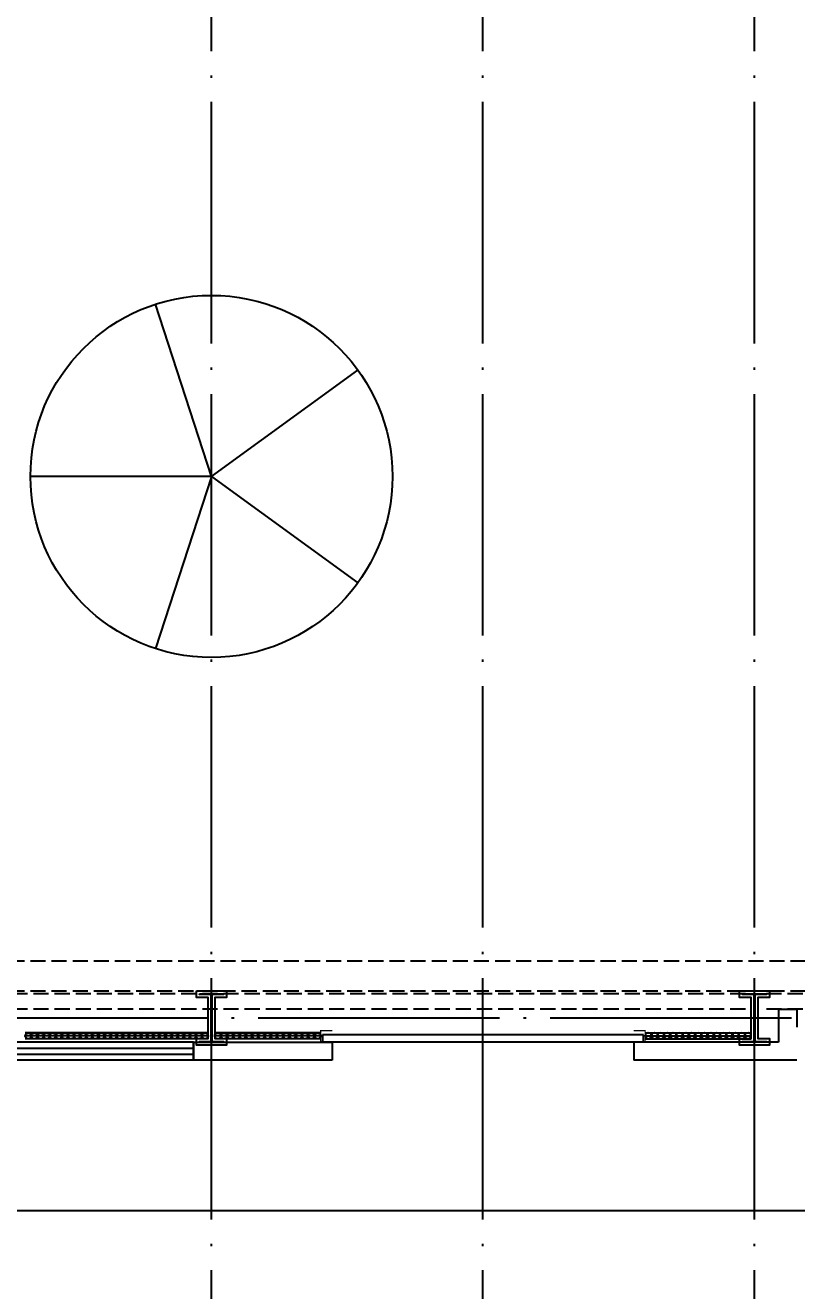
# Model space of a CAD drawing. Extents: x -555607 to 460190, y 498714 to 1664455.
# Drawn here: x -158940 to -146154, y 544402 to 565370 of the extents above; entities that cross this region are included whole.
import ezdxf

# ---------------------------------------------------------------- set-up
doc = ezdxf.new("R2010")
doc.units = 0
doc.header["$LTSCALE"] = 1000
doc.header["$MEASUREMENT"] = 0
for name, pattern in [('10平面$0$DASH', [0.35, 0.25, -0.1]), ('DASH', [0.35, 0.25, -0.1]), ('DOTE', [2.42, 2, -0.2, 0.02, -0.2])]:
    doc.linetypes.add(name, pattern=pattern)
doc.layers.get('Defpoints').update_dxf_attribs({"color": 210})
for name, color, linetype in [('10平面$0$WINDOW', 8, 'Continuous'), ('A-AXIS-DOTE', 14, 'DOTE'), ('A-HATCH-2', 251, 'Continuous'), ('A-HRAIL', 250, 'Continuous'), ('A-LIN-V', 9, 'Continuous'), ('A-SFCE', 30, 'Continuous'), ('A-WINDOW', 8, 'Continuous'), ('AS-COLN', 6, 'Continuous'), ('AS-WALL', 40, 'Continuous'), ('TH_DIM', 3, 'Continuous'), ('建-窗', 8, 'Continuous')]:
    doc.layers.add(name, color=color, linetype=linetype)
doc.styles.add('_TCH_DIM_T3', font='SIMPLEX', dxfattribs={"width": 0.705882, "bigfont": 'GBCBIG'})
doc.styles.add('图框宋体', font='', dxfattribs={"width": 0.75})
doc.styles.get('图框宋体').set_extended_font_data('SimSun')
doc.dimstyles.new('_TCH_ARCH&&150', dxfattribs={"dimtxt": 446.25, "dimasz": 150, "dimexe": 375, "dimexo": 450, "dimgap": 150, "dimtad": 1, "dimdec": 0, "dimzin": 0, "dimdsep": 46, "dimtxsty": '_TCH_DIM_T3', "dimblk": 'ARCHTICK', "dimcen": 0.09, "dimclrt": 7, "dimazin": 2, "dimtfac": 1, "dimtdec": 0, "dimtix": 1, "dimtmove": 2, "dimatfit": 3, "dimfxl": 1, "dimtolj": 1, "dimtzin": 0, "dimarcsym": 0})

# ---------------------------------------------------------------- blocks, each defined once
blk = doc.blocks.new('WINDOW2DLIB$DYNSTYLE$00000005')
at = {"color": 0}
for points in [[(-0.5, 0.5), (-0.5, -0.5)], [(-0.5, 0.5), (0.5, 0.5)], [(0.5, -0.5), (0.5, 0.5)], [(0.5, 0.1667), (-0.5, 0.1667)], [(0.5, -0.1667), (-0.5, -0.1667)], [(-0.5, -0.5), (0.5, -0.5)]]:
    blk.add_lwpolyline(points, dxfattribs=at)
blk = doc.blocks.new('10平面$0$$DorLib2D$00000126')
at = {"color": 0, "linetype": 'Continuous'}
for p, q in [((-0.532, 0.5), (-0.532, 0.9)), ((0.532, 0.9), (0.532, 0.5))]:
    blk.add_line(p, q, dxfattribs=at)
at = {"color": 0, "linetype": '10平面$0$DASH'}
for p, q in [((-0.532, 0.9), (0.532, 0.9)), ((-0.532, 0.5), (0.532, 0.5))]:
    blk.add_line(p, q, dxfattribs=at)
blk = doc.blocks.new('42343243')
at = {"layer": 'AS-WALL'}
for p, q in [((-153854, 1223170), (-156154, 1223170)), ((-156154, 1223170), (-156154, 1222870)), ((-153854, 1222870), (-153854, 1223170)), ((-146154, 1223170), (-148854, 1223170)), ((-148854, 1222870), (-148854, 1223170)), ((-156154, 1222870), (-153854, 1222870)), ((-146454, 1222870), (-148854, 1222870)), ((-146454, 1222320), (-146454, 1222870)), ((-146154, 1222320), (-146154, 1222620)), ((-146454, 1222320), (-146154, 1222320))]:
    blk.add_line(p, q, dxfattribs=at)
at = {"layer": '10平面$0$WINDOW', "xscale": 5000, "yscale": 300, "zscale": 300, "rotation": 180}
blk.add_blockref('10平面$0$$DorLib2D$00000126', (-151354, 1223020), dxfattribs=at)
at = {"layer": '建-窗', "xscale": -13200, "yscale": -300, "zscale": 300, "rotation": 359.9999999996728}
blk.add_blockref('WINDOW2DLIB$DYNSTYLE$00000005', (-162754, 1223020), dxfattribs=at)
blk = doc.blocks.new('w4324324')
at = {"layer": 'A-HATCH-2', "color": 250}
for q in [(-1694760, 686605), (-1697614, 684532), (-1691907, 684532), (-1696524, 681178), (-1692997, 681178)]:
    blk.add_line((-1694760, 683605), q, dxfattribs=at)
blk.add_circle((-1694760, 683605), 3000, dxfattribs=at)
blk = doc.blocks.new('342343')
at = {"layer": 'A-LIN-V'}
blk.add_blockref('w4324324', (1030710, -44444), dxfattribs=at)
blk = doc.blocks.new('w42343243')
at = {"layer": 'A-HATCH-2'}
blk.add_lwpolyline([(-165104, 621070), (-164604, 621070), (-164604, 620958), (-164800, 620958), (-164800, 620282), (-164604, 620282), (-164604, 620170), (-165104, 620170), (-165104, 620282), (-164908, 620282), (-164908, 620958), (-165104, 620958)], close=True, dxfattribs=at)
at = {"layer": 'AS-COLN', "color": 3}
blk.add_lwpolyline([(-165054, 621020), (-164654, 621020), (-164654, 621008), (-164850, 621008), (-164850, 620232), (-164654, 620232), (-164654, 620220), (-165054, 620220), (-165054, 620232), (-164858, 620232), (-164858, 621008), (-165054, 621008)], close=True, dxfattribs=at)
blk = doc.blocks.new('3333')
at = {"layer": 'A-SFCE', "color": 250, "const_width": 20}
blk.add_lwpolyline([(-227064, 766320), (-227064, 766510), (-227244, 766510), (-227244, 766320)], dxfattribs=at)
blk = doc.blocks.new('99平面图例外参$0$$LinePat$圆环')
for points in [[(0, 150), (300, 150)], [(0, 0), (300, 0)], [(0, -150), (300, -150)]]:
    blk.add_lwpolyline(points)
at = {"color": 0}
blk.add_circle((150, 0), 150, dxfattribs=at)
blk = doc.blocks.new('_ArchTick')
at = {"color": 0, "linetype": 'ByBlock', "const_width": 0.4}
blk.add_lwpolyline([(-0.5, -0.5), (0.5, 0.5)], dxfattribs=at)
blk = doc.blocks.new('*D619')
at = {"layer": 'Defpoints', "color": 0, "transparency": 16777216}
for p in [(-312854, 547218), (-128854, 547218), (-128854, 545730)]:
    blk.add_point(p, dxfattribs=at)
at = {"layer": 'TH_DIM', "color": 0, "lineweight": -2, "transparency": 16777216}
for p, q in [((-312854, 546768), (-312854, 545355)), ((-128854, 546768), (-128854, 545355)), ((-312854, 545730), (-128854, 545730))]:
    blk.add_line(p, q, dxfattribs=at)
at = {"layer": 'TH_DIM', "color": 0, "lineweight": -2, "transparency": 16777216, "xscale": 150, "yscale": 150, "zscale": 150, "rotation": 180}
blk.add_blockref('_ArchTick', (-312854, 545730), dxfattribs=at)
at = {"layer": 'TH_DIM', "color": 0, "lineweight": -2, "transparency": 16777216, "xscale": 150, "yscale": 150, "zscale": 150}
blk.add_blockref('_ArchTick', (-128854, 545730), dxfattribs=at)
at = {"layer": 'TH_DIM', "color": 7, "transparency": 16777216, "insert": (-220854, 546177), "char_height": 446.25, "attachment_point": 5, "style": '图框宋体'}
blk.add_mtext('\\A1;本侧3Y轴至3A轴储烟仓以下开窗(门)面积共计:40.76平方', dxfattribs=at)

msp = doc.modelspace()

# ---------------------------------------------------------------- linework, layer by layer
at = {"layer": 'A-AXIS-DOTE', "color": 250, "ltscale": 2}
for p, q in [((-155854.2, 540740), (-155854.2, 637259.3)), ((-151354.2, 540740), (-151354.2, 637259.3)), ((-146854.2, 540740), (-146854.2, 637259.3)), ((-122040, 548920), (-318010, 548920))]:
    msp.add_line(p, q, dxfattribs=at)
at = {"layer": 'A-HATCH-2', "color": 250, "linetype": 'DASH'}
for p, q in [((-312854.2, 549870), (-138054.2, 549870)), ((-312854.2, 549370), (-138054.2, 549370))]:
    msp.add_line(p, q, dxfattribs=at)
at = {"layer": 'A-SFCE', "color": 250, "linetype": 'DASH'}
for p, q in [((-147004.2, 549320), (-164704.2, 549320)), ((-138004.2, 549320), (-146704.2, 549320)), ((-147004.2, 549070), (-164704.2, 549070)), ((-138004.2, 549070), (-146704.2, 549070))]:
    msp.add_line(p, q, dxfattribs=at)

# ---------------------------------------------------------------- block references
at = {"layer": 'A-HRAIL', "color": 250, "yscale": 0.3333333333111111, "zscale": 0.3333333333111111}
for p, xscale, rotation in [((-158838.5, 548626.1), 0.3368181817957239, 180.0000000002033), ((-158737.5, 548626.1), 0.3368181817957239, 180.0000000002033), ((-158636.4, 548626.1), 0.3368181817957239, 180.0000000002033), ((-158535.4, 548626.1), 0.3368181817957239, 180.0000000002033), ((-158434.3, 548626.1), 0.3368181817957239, 180.0000000002033), ((-158333.3, 548626.1), 0.3368181817957239, 180.0000000002033), ((-158232.2, 548626.1), 0.3368181817957239, 180.0000000002033), ((-158131.2, 548626.1), 0.3368181817957239, 180.0000000002033), ((-158030.1, 548626.1), 0.3368181817957239, 180.0000000002033), ((-157929.1, 548626.1), 0.3368181817957239, 180.0000000002033), ((-157828, 548626.1), 0.3368181817957239, 180.0000000002033), ((-157727, 548626.1), 0.3368181817957239, 180.0000000002033), ((-157626, 548626.1), 0.3368181817957239, 180.0000000002033), ((-157524.9, 548626.1), 0.3368181817957239, 180.0000000002033), ((-157423.9, 548626.1), 0.3368181817957239, 180.0000000002033), ((-157322.8, 548626.1), 0.3368181817957239, 180.0000000002033), ((-157221.8, 548626.1), 0.3368181817957239, 180.0000000002033), ((-157120.7, 548626.1), 0.3368181817957239, 180.0000000002033), ((-157019.7, 548626.1), 0.3368181817957239, 180.0000000002033), ((-156918.6, 548626.1), 0.3368181817957239, 180.0000000002033), ((-156817.6, 548626.1), 0.3368181817957239, 180.0000000002033), ((-156716.5, 548626.1), 0.3368181817957239, 180.0000000002033), ((-156615.5, 548626.1), 0.3368181817957239, 180.0000000002033), ((-156514.5, 548626.1), 0.3368181817957239, 180.0000000002033), ((-156413.4, 548626.1), 0.3368181817957239, 180.0000000002033), ((-156312.4, 548626.1), 0.3368181817957239, 180.0000000002033), ((-156211.3, 548626.1), 0.3368181817957239, 180.0000000002033), ((-156110.3, 548626.1), 0.3368181817957239, 180.0000000002033), ((-156009.2, 548626.1), 0.3368181817957239, 180.0000000002033), ((-155908.2, 548626.1), 0.3368181817957239, 180.0000000002033), ((-155696.8, 548626.1), 0.3444734679202548, 180.000000000205), ((-155593.5, 548626.1), 0.3444734679202548, 180.000000000205), ((-155490.2, 548626.1), 0.3444734679202548, 180.000000000205), ((-155386.8, 548626.1), 0.3444734679202548, 180.000000000205), ((-155283.5, 548626.1), 0.3444734679202548, 180.000000000205), ((-155180.1, 548626.1), 0.3444734679202548, 180.000000000205), ((-155076.8, 548626.1), 0.3444734679202548, 180.000000000205), ((-154973.4, 548626.1), 0.3444734679202548, 180.000000000205), ((-154870.1, 548626.1), 0.3444734679202548, 180.000000000205), ((-154766.8, 548626.1), 0.3444734679202548, 180.000000000205), ((-154663.4, 548626.1), 0.3444734679202548, 180.000000000205), ((-154560.1, 548626.1), 0.3444734679202548, 180.000000000205), ((-154456.7, 548626.1), 0.3444734679202548, 180.000000000205), ((-154353.4, 548626.1), 0.3444734679202548, 180.000000000205), ((-154250.1, 548626.1), 0.3444734679202548, 180.000000000205), ((-154146.7, 548626.1), 0.3444734679202548, 180.000000000205), ((-154043.4, 548626.1), 0.3444734679202548, 180.000000000205), ((-148665, 548626.1), -0.344473467906519, 180), ((-148561.7, 548626.1), -0.344473467906519, 180), ((-148458.3, 548626.1), -0.344473467906519, 180), ((-148355, 548626.1), -0.344473467906519, 180), ((-148251.6, 548626.1), -0.344473467906519, 180), ((-148148.3, 548626.1), -0.344473467906519, 180), ((-148044.9, 548626.1), -0.344473467906519, 180), ((-147941.6, 548626.1), -0.344473467906519, 180), ((-147838.3, 548626.1), -0.344473467906519, 180), ((-147734.9, 548626.1), -0.344473467906519, 180), ((-147631.6, 548626.1), -0.344473467906519, 180), ((-147528.2, 548626.1), -0.344473467906519, 180), ((-147424.9, 548626.1), -0.344473467906519, 180), ((-147321.6, 548626.1), -0.344473467906519, 180), ((-147218.2, 548626.1), -0.344473467906519, 180), ((-147114.9, 548626.1), -0.344473467906519, 180), ((-147011.5, 548626.1), -0.344473467906519, 180)]:
    msp.add_blockref('99平面图例外参$0$$LinePat$圆环', p, dxfattribs=dict(at, xscale=xscale, rotation=rotation))
at = {"layer": 'A-LIN-V', "color": 250, "rotation": 90}
msp.add_blockref('342343', (483306.5, 1221945), dxfattribs=at)
at = {"layer": 'A-SFCE', "color": 250, "xscale": -1, "rotation": 90}
msp.add_blockref('3333', (612466.6, 321465.9), dxfattribs=at)
at = {"layer": 'A-SFCE', "color": 250, "rotation": 270}
msp.add_blockref('3333', (-915175, 321465.9), dxfattribs=at)
at = {"layer": 'A-WINDOW', "color": 250}
for p in [(9000, -71700), (18000, -71700)]:
    msp.add_blockref('w42343243', p, dxfattribs=at)
at = {"layer": 'A-WINDOW', "xscale": -1, "rotation": 180}
msp.add_blockref('42343243', (0, 1771390), dxfattribs=at)

# ---------------------------------------------------------------- dimensions: what is measured, and where the dimension line sits
at = {"layer": 'TH_DIM', "color": 7}
dim = msp.add_aligned_dim(p1=(-312854.2, 547218.4), p2=(-128854.2, 547218.4), distance=-1488.8, text='本侧3Y轴至3A轴储烟仓以下开窗(门)面积共计:40.76平方', dimstyle='_TCH_ARCH&&150', override={"dimtxsty": '图框宋体'}, dxfattribs=at)
dim.commit()
dim.dimension.update_dxf_attribs({"geometry": '*D619', "text_midpoint": (-220854.2, 546177.5)})

doc.saveas('drawing.dxf')
